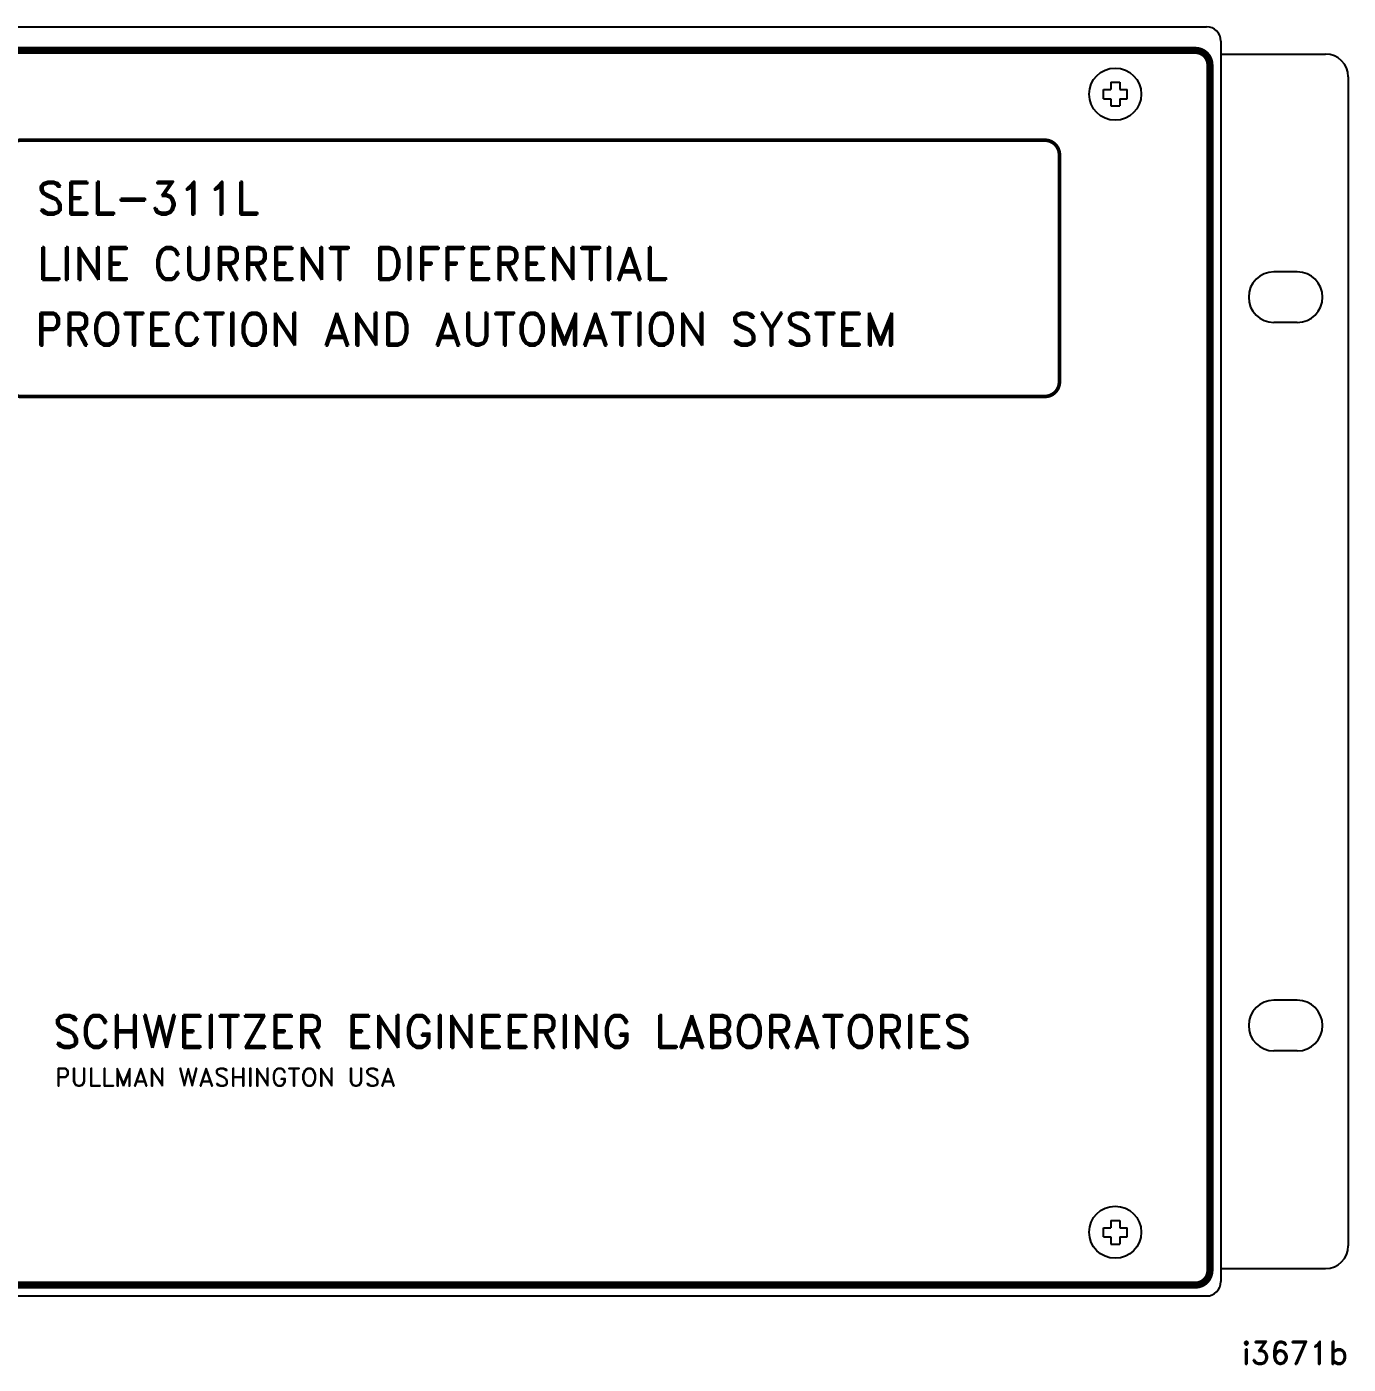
# Model space of a CAD drawing. Extents: x 2.2 to 21.2, y 4.9 to 12.2.
# Drawn here: x 13.99 to 21.25, y 4.89 to 12.24 of the extents above; entities that cross this region are included whole.
import ezdxf
from ezdxf.enums import TextEntityAlignment as Align

# ---------------------------------------------------------------- set-up
doc = ezdxf.new("R2010")
doc.units = 0
doc.header["$MEASUREMENT"] = 0
doc.layers.get('0').update_dxf_attribs({"linetype": 'CONTINUOUS'})
doc.layers.add('DWG', color=7, linetype='CONTINUOUS')
doc.styles.add('ROMAND', font='ROMAND', dxfattribs={"width": 0.875})

msp = doc.modelspace()

# ---------------------------------------------------------------- linework, layer by layer
for p, q in [((3.029, 12.237), (20.471, 12.237)), ((20.55, 12.158), (20.55, 5.346)), ((20.97, 10.891), (20.842, 10.891)), ((20.97, 10.613), (20.842, 10.613)), ((20.97, 6.891), (20.842, 6.891)), ((20.97, 6.613), (20.842, 6.613)), ((3.029, 5.267), (20.471, 5.267))]:
    msp.add_line(p, q)
at = {"extrusion": (0, 1, 0)}
for p, q in [((20.55, 12.087), (21.125, 12.087)), ((21.25, 11.962), (21.25, 5.542)), ((20.55, 5.417), (21.125, 5.417))]:
    msp.add_line(p, q, dxfattribs=at)
at = {"linetype": 'CONTINUOUS'}
for p, q in [((19.945, 11.9321), (19.995, 11.9321)), ((19.945, 11.9321), (19.945, 11.892)), ((19.995, 11.9321), (19.995, 11.892)), ((19.9049, 11.892), (19.945, 11.892)), ((19.9049, 11.842), (19.9049, 11.892)), ((19.9049, 11.842), (19.945, 11.842)), ((19.945, 11.842), (19.945, 11.8019)), ((19.995, 11.892), (20.0351, 11.892)), ((19.995, 11.842), (20.0351, 11.842)), ((19.995, 11.842), (19.995, 11.8019)), ((20.0351, 11.842), (20.0351, 11.892)), ((19.945, 11.8019), (19.995, 11.8019)), ((19.945, 5.6821), (19.995, 5.6821)), ((19.945, 5.6821), (19.945, 5.642)), ((19.995, 5.6821), (19.995, 5.642)), ((19.9049, 5.592), (19.9049, 5.642)), ((19.9049, 5.642), (19.945, 5.642)), ((19.9049, 5.592), (19.945, 5.592)), ((19.945, 5.592), (19.945, 5.5519)), ((19.995, 5.642), (20.0351, 5.642)), ((19.995, 5.592), (20.0351, 5.592)), ((19.995, 5.592), (19.995, 5.5519)), ((20.0351, 5.592), (20.0351, 5.642)), ((19.945, 5.5519), (19.995, 5.5519))]:
    msp.add_line(p, q, dxfattribs=at)
at = {"linetype": 'CONTINUOUS', "const_width": 0.04}
msp.add_lwpolyline([(20.49, 5.407), (20.49, 12.027, 0.414214), (20.41, 12.107), (3.09, 12.107, 0.414214), (3.01, 12.027), (3.01, 5.407, 0.414214), (3.09, 5.327), (20.41, 5.327, 0.414214)], format="xyb", close=True, dxfattribs=at)
at = {"const_width": 0.02, "elevation": -0.1}
msp.add_lwpolyline([(13.9597, 11.614), (19.5835, 11.614, -0.414214), (19.6635, 11.534), (19.6635, 10.2866, -0.414214), (19.5835, 10.2066), (13.9597, 10.2066, -0.414214), (13.8797, 10.2866), (13.8797, 11.534, -0.414214)], format="xyb", close=True, dxfattribs=at)
for centre in [(19.97, 11.867), (19.97, 5.617)]:
    msp.add_circle(centre, 0.1432)
for centre, radius, start, end in [((20.471, 12.158), 0.079, 0, 90), ((21.125, 11.962), 0.125, 0, 90), ((20.842, 10.752), 0.139, 90, 270), ((20.97, 10.752), 0.139, 270, 90), ((20.842, 6.752), 0.139, 90, 270), ((20.97, 6.752), 0.139, 270, 90), ((21.125, 5.542), 0.125, 270, 0), ((20.471, 5.346), 0.079, 270, 0)]:
    msp.add_arc(centre, radius, start, end)

# ---------------------------------------------------------------- texts
at = {"linetype": 'CONTINUOUS', "style": 'ROMAND'}
for s, height, p in [('SEL-311L', 0.18, (14.0459, 11.2057, -0.1)), ('LINE CURRENT DIFFERENTIAL', 0.18, (14.0459, 10.8464, -0.1)), ('PROTECTION AND AUTOMATION SYSTEM', 0.18, (14.0365, 10.4864, -0.1)), ('SCHWEITZER ENGINEERING LABORATORIES', 0.18, (14.1342, 6.6297)), ('PULLMAN WASHINGTON USA', 0.1, (14.1456, 6.4187))]:
    msp.add_text(s, height=height, dxfattribs=at).set_placement(p)
at = {"layer": 'DWG', "style": 'ROMAND'}
msp.add_text('i3671b', height=0.125, dxfattribs=at).set_placement((21.25, 4.892), align=Align.RIGHT)

doc.saveas('drawing.dxf')
